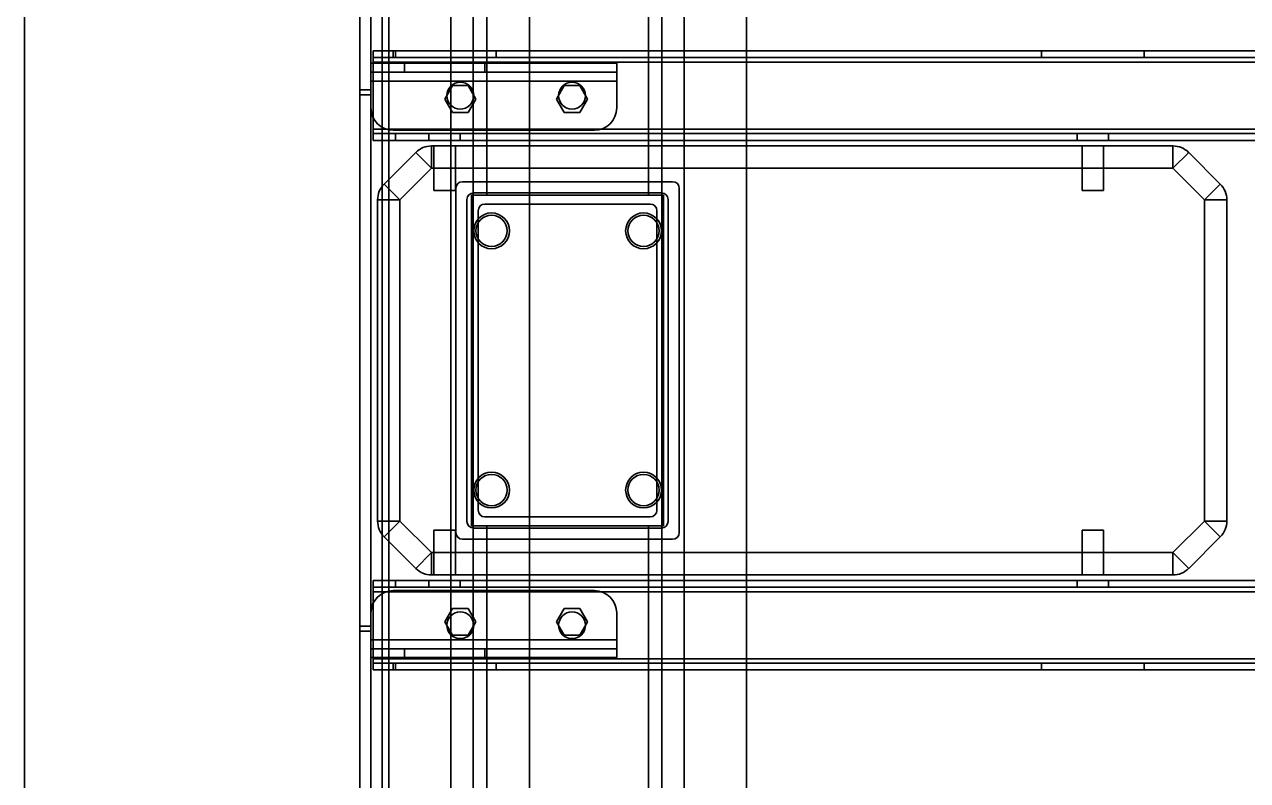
# Model space of a CAD drawing. Header units: millimetres. Extents: x -431 to 3717, y -325 to 2729.
# Drawn here: x 0 to 273.7, y 206 to 375.2 of the extents above; entities that cross this region are included whole.
import ezdxf

# ---------------------------------------------------------------- set-up
doc = ezdxf.new("R2010")
doc.units = ezdxf.units.MM

msp = doc.modelspace()

# ---------------------------------------------------------------- linework, layer by layer
at = {"color": 7, "linetype": 'Continuous', "lineweight": 35}
for p, q in [((0.02, 575), (0.02, 25)), ((0.02, 575), (0.02, 25)), ((75.02, 550), (75.02, 50)), ((77.52, 550), (77.52, 50)), ((80.02, 550), (80.02, 50)), ((80.02, 550), (80.02, 50)), ((75.02, 541.15), (75.02, 360.57)), ((77.52, 360.57), (77.52, 541.15)), ((113.02, 540), (113.02, 60)), ((113.02, 540), (113.02, 60)), ((103.43, 337), (103.43, 538.06)), ((103.43, 337), (103.43, 538.06)), ((139.6, 337), (139.6, 538.06)), ((139.6, 337), (139.6, 538.06)), ((95.43, 67.83), (95.43, 532.17)), ((100.43, 337), (100.43, 532.17)), ((142.6, 337), (142.6, 532.17)), ((147.6, 67.83), (147.6, 532.17)), ((81.52, 101.92), (81.52, 498.08)), ((81.52, 101.92), (81.52, 498.08)), ((95.43, 101.2), (95.43, 498.8)), ((100.43, 101.2), (100.43, 498.8)), ((142.6, 101.2), (142.6, 498.8)), ((147.6, 101.2), (147.6, 498.8)), ((161.52, 101.92), (161.52, 498.08)), ((161.52, 101.92), (161.52, 498.08)), ((78.02, 366.75), (78.02, 369.25)), ((78.02, 367.75), (78.02, 369.25)), ((1422.02, 369.25), (78.02, 369.25)), ((78.02, 369.25), (83.02, 369.25)), ((1422.02, 367.75), (78.02, 367.75)), ((78.02, 366.75), (78.02, 367.75)), ((83.02, 367.75), (78.02, 367.75)), ((78.02, 351.75), (78.02, 366.75)), ((1422.02, 366.75), (78.02, 366.75)), ((1422.02, 366.75), (78.02, 366.75)), ((78.02, 351.75), (78.02, 366.75)), ((82.52, 369.25), (82.52, 367.75)), ((82.52, 369.25), (105.52, 369.25)), ((82.52, 367.75), (105.52, 367.75)), ((113.02, 369.25), (83.02, 369.25)), ((83.02, 369.25), (83.02, 367.75)), ((83.02, 367.75), (113.02, 367.75)), ((105.52, 367.75), (105.52, 369.25)), ((113.02, 367.75), (113.02, 369.25)), ((1387.02, 369.25), (113.02, 369.25)), ((113.02, 369.25), (113.02, 366.75)), ((1387.02, 367.75), (113.02, 367.75)), ((113.02, 367.75), (113.02, 366.75)), ((1387.02, 366.75), (113.02, 366.75)), ((1387.02, 366.75), (113.02, 366.75)), ((113.02, 366.75), (113.02, 351.75)), ((113.02, 351.75), (113.02, 366.75)), ((227.52, 369.25), (227.52, 367.75)), ((227.52, 369.25), (250.52, 369.25)), ((227.52, 367.75), (250.52, 367.75)), ((250.52, 367.75), (250.52, 369.25)), ((77.52, 366.5), (77.52, 364.5)), ((77.52, 364.5), (77.52, 366.5)), ((77.52, 362.5), (77.52, 366.5)), ((132.52, 366.5), (77.52, 366.5)), ((77.52, 366.5), (77.52, 362.5)), ((132.52, 366.5), (77.52, 366.5)), ((132.52, 364.5), (77.52, 364.5)), ((132.52, 364.5), (77.52, 364.5)), ((77.52, 362.5), (77.52, 364.5)), ((77.52, 364.5), (77.52, 362.5)), ((85.02, 366.5), (85.02, 364.5)), ((85.02, 366.5), (103.02, 366.5)), ((103.02, 364.5), (85.02, 364.5)), ((103.02, 364.5), (103.02, 366.5)), ((132.52, 362.5), (132.52, 366.5)), ((132.52, 366.5), (132.52, 364.5)), ((132.52, 364.5), (132.52, 366.5)), ((132.52, 366.5), (132.52, 362.5)), ((132.52, 362.5), (132.52, 364.5)), ((132.52, 364.5), (132.52, 362.5)), ((77.52, 362.5), (77.52, 356.5)), ((77.52, 362.5), (77.52, 356.5)), ((132.52, 362.5), (77.52, 362.5)), ((132.52, 362.5), (77.52, 362.5)), ((132.52, 362.5), (77.52, 362.5)), ((77.52, 356.5), (77.52, 362.5)), ((132.52, 362.5), (77.52, 362.5)), ((77.52, 356.5), (77.52, 362.5)), ((95.78, 361.5), (94.05, 358.5)), ((94.05, 358.5), (95.78, 361.5)), ((99.25, 361.5), (95.78, 361.5)), ((95.78, 361.5), (99.25, 361.5)), ((100.98, 358.5), (99.25, 361.5)), ((99.25, 361.5), (100.98, 358.5)), ((120.78, 361.5), (119.05, 358.5)), ((119.05, 358.5), (120.78, 361.5)), ((124.25, 361.5), (120.78, 361.5)), ((120.78, 361.5), (124.25, 361.5)), ((125.98, 358.5), (124.25, 361.5)), ((124.25, 361.5), (125.98, 358.5)), ((132.52, 356.5), (132.52, 362.5)), ((132.52, 362.5), (132.52, 356.5)), ((132.52, 362.5), (132.52, 356.5)), ((132.52, 356.5), (132.52, 362.5)), ((75.02, 360.57), (75.02, 359.42)), ((77.52, 360.57), (75.02, 360.57)), ((75.02, 359.42), (75.02, 240.58)), ((75.02, 359.42), (77.52, 359.42)), ((77.52, 359.42), (77.52, 360.57)), ((77.52, 359.42), (77.52, 240.58)), ((94.05, 358.5), (95.78, 355.5)), ((95.78, 355.5), (94.05, 358.5)), ((99.25, 355.5), (100.98, 358.5)), ((100.98, 358.5), (99.25, 355.5)), ((119.05, 358.5), (120.78, 355.5)), ((120.78, 355.5), (119.05, 358.5)), ((124.25, 355.5), (125.98, 358.5)), ((125.98, 358.5), (124.25, 355.5)), ((95.78, 355.5), (99.25, 355.5)), ((99.25, 355.5), (95.78, 355.5)), ((120.78, 355.5), (124.25, 355.5)), ((124.25, 355.5), (120.78, 355.5)), ((1422.02, 351.75), (78.02, 351.75)), ((78.02, 350.75), (78.02, 351.75)), ((1422.02, 351.75), (78.02, 351.75)), ((78.02, 349.25), (78.02, 351.75)), ((1422.02, 350.75), (78.02, 350.75)), ((78.02, 350.75), (83.02, 350.75)), ((78.02, 349.25), (78.02, 350.75)), ((127.52, 351.5), (82.52, 351.5)), ((127.52, 351.5), (82.52, 351.5)), ((127.52, 351.5), (82.52, 351.5)), ((127.52, 351.5), (82.52, 351.5)), ((113.02, 350.75), (83.02, 350.75)), ((83.02, 350.75), (83.02, 349.25)), ((90.52, 350.75), (90.52, 349.25)), ((90.52, 350.75), (97.51, 350.75)), ((97.52, 349.25), (97.52, 350.75)), ((1387.02, 351.75), (113.02, 351.75)), ((113.02, 351.75), (113.02, 349.25)), ((1387.02, 351.75), (113.02, 351.75)), ((113.02, 351.75), (113.02, 350.75)), ((1387.02, 350.75), (113.02, 350.75)), ((113.02, 349.25), (113.02, 350.75)), ((235.52, 350.75), (235.52, 349.25)), ((235.52, 350.75), (242.51, 350.75)), ((242.52, 349.25), (242.52, 350.75)), ((83.02, 349.25), (78.02, 349.25)), ((1422.02, 349.25), (78.02, 349.25)), ((113.02, 349.25), (83.02, 349.25)), ((90.52, 349.25), (97.51, 349.25)), ((256.94, 348), (91.09, 348)), ((91.09, 348), (91.09, 343)), ((256.94, 348), (91.09, 348)), ((91.62, 348), (91.62, 338)), ((91.62, 348), (96.41, 348)), ((96.42, 338), (96.42, 348)), ((1387.02, 349.25), (113.02, 349.25)), ((235.52, 349.25), (242.51, 349.25)), ((236.62, 348), (236.62, 338)), ((236.62, 348), (241.41, 348)), ((241.42, 338), (241.42, 348)), ((256.94, 348), (256.94, 343)), ((87.55, 346.54), (80.48, 339.46)), ((87.55, 346.54), (80.48, 339.46)), ((87.55, 346.54), (91.09, 343)), ((260.48, 346.54), (256.94, 343)), ((267.55, 339.46), (260.48, 346.54)), ((267.55, 339.46), (260.48, 346.54)), ((84.02, 335.93), (91.09, 343)), ((91.09, 343), (256.94, 343)), ((256.94, 343), (264.02, 335.93)), ((84.02, 335.93), (80.48, 339.46)), ((145.02, 340), (98.02, 340)), ((145.02, 340), (98.02, 340)), ((267.55, 339.46), (264.02, 335.93)), ((91.62, 338), (96.41, 338)), ((96.52, 338.5), (96.52, 261.5)), ((96.52, 338.5), (96.52, 261.5)), ((100.02, 337), (103.43, 337)), ((100.02, 263), (100.02, 337)), ((100.02, 263), (100.02, 337)), ((100.02, 337), (100.43, 337)), ((100.43, 337), (103.43, 337)), ((100.43, 337), (100.43, 263)), ((142.52, 337.5), (100.52, 337.5)), ((142.52, 337.5), (100.52, 337.5)), ((103.43, 337), (139.6, 337)), ((103.43, 337), (139.6, 337)), ((139.6, 337), (143.02, 337)), ((139.6, 337), (142.6, 337)), ((142.6, 263), (142.6, 337)), ((142.6, 337), (143.02, 337)), ((143.02, 337), (143.02, 263)), ((143.02, 337), (143.02, 263)), ((146.52, 261.5), (146.52, 338.5)), ((146.52, 261.5), (146.52, 338.5)), ((236.62, 338), (241.41, 338)), ((79.02, 335.93), (79.02, 264.07)), ((84.02, 335.93), (79.02, 335.93)), ((79.02, 335.93), (79.02, 264.07)), ((84.02, 264.07), (84.02, 335.93)), ((99.02, 336), (99.02, 264)), ((99.02, 336), (99.02, 264)), ((140.02, 335), (103.02, 335)), ((140.02, 335), (103.02, 335)), ((144.02, 264), (144.02, 336)), ((144.02, 264), (144.02, 336)), ((264.02, 335.93), (264.02, 264.07)), ((269.02, 335.93), (264.02, 335.93)), ((269.02, 264.07), (269.02, 335.93)), ((269.02, 264.07), (269.02, 335.93)), ((101.52, 333.5), (101.52, 266.5)), ((101.52, 333.5), (101.52, 266.5)), ((141.52, 266.5), (141.52, 333.5)), ((141.52, 266.5), (141.52, 333.5)), ((84.02, 264.07), (79.02, 264.07)), ((84.02, 264.07), (80.48, 260.54)), ((91.09, 257), (84.02, 264.07)), ((100.43, 263), (100.02, 263)), ((103.43, 263), (100.02, 263)), ((100.43, 67.83), (100.43, 263)), ((103.43, 263), (100.43, 263)), ((103.02, 265), (140.02, 265)), ((103.02, 265), (140.02, 265)), ((103.43, 61.94), (103.43, 263)), ((139.6, 263), (103.43, 263)), ((103.43, 61.94), (103.43, 263)), ((139.6, 263), (103.43, 263)), ((142.6, 263), (139.6, 263)), ((139.6, 61.94), (139.6, 263)), ((139.6, 61.94), (139.6, 263)), ((143.02, 263), (139.6, 263)), ((142.6, 67.83), (142.6, 263)), ((143.02, 263), (142.6, 263)), ((264.02, 264.07), (256.94, 257)), ((267.55, 260.54), (264.02, 264.07)), ((269.02, 264.07), (264.02, 264.07)), ((80.48, 260.54), (87.55, 253.46)), ((80.48, 260.54), (87.55, 253.46)), ((91.62, 262), (91.62, 252)), ((91.62, 262), (96.41, 262)), ((96.42, 252), (96.42, 262)), ((98.02, 260), (145.02, 260)), ((98.02, 260), (145.02, 260)), ((100.52, 262.5), (142.52, 262.5)), ((100.52, 262.5), (142.52, 262.5)), ((236.62, 262), (236.62, 252)), ((236.62, 262), (241.41, 262)), ((241.42, 252), (241.42, 262)), ((260.48, 253.46), (267.55, 260.54)), ((260.48, 253.46), (267.55, 260.54)), ((91.09, 257), (87.55, 253.46)), ((256.94, 257), (91.09, 257)), ((91.09, 257), (91.09, 252)), ((256.94, 257), (256.94, 252)), ((256.94, 257), (260.48, 253.46)), ((91.09, 252), (256.94, 252)), ((91.09, 252), (256.94, 252)), ((91.62, 252), (96.41, 252)), ((236.62, 252), (241.41, 252)), ((78.02, 249.25), (78.02, 250.75)), ((78.02, 250.75), (78.02, 248.25)), ((78.02, 250.75), (83.02, 250.75)), ((78.02, 250.75), (1422.02, 250.75)), ((83.02, 249.25), (78.02, 249.25)), ((78.02, 249.25), (1422.02, 249.25)), ((78.02, 249.25), (78.02, 248.25)), ((83.02, 250.75), (113.02, 250.75)), ((83.02, 250.75), (83.02, 249.25)), ((83.02, 249.25), (113.02, 249.25)), ((90.52, 250.75), (90.52, 249.25)), ((97.51, 250.75), (90.52, 250.75)), ((97.51, 249.25), (90.52, 249.25)), ((97.52, 249.25), (97.52, 250.75)), ((113.02, 250.75), (1387.02, 250.75)), ((113.02, 250.75), (113.02, 248.25)), ((113.02, 250.75), (113.02, 249.25)), ((113.02, 249.25), (1387.02, 249.25)), ((113.02, 249.25), (113.02, 248.25)), ((235.52, 250.75), (235.52, 249.25)), ((242.51, 250.75), (235.52, 250.75)), ((242.51, 249.25), (235.52, 249.25)), ((242.52, 249.25), (242.52, 250.75)), ((78.02, 248.25), (78.02, 233.25)), ((78.02, 248.25), (1422.02, 248.25)), ((78.02, 248.25), (78.02, 233.25)), ((78.02, 248.25), (1422.02, 248.25)), ((127.52, 248.5), (82.52, 248.5)), ((127.52, 248.5), (82.52, 248.5)), ((127.52, 248.5), (82.52, 248.5)), ((127.52, 248.5), (82.52, 248.5)), ((113.02, 248.25), (1387.02, 248.25)), ((113.02, 248.25), (1387.02, 248.25)), ((113.02, 248.25), (113.02, 233.25)), ((113.02, 248.25), (113.02, 233.25)), ((95.78, 244.5), (94.05, 241.5)), ((94.05, 241.5), (95.78, 244.5)), ((99.25, 244.5), (95.78, 244.5)), ((95.78, 244.5), (99.25, 244.5)), ((100.98, 241.5), (99.25, 244.5)), ((99.25, 244.5), (100.98, 241.5)), ((119.05, 241.5), (120.78, 244.5)), ((120.78, 244.5), (119.05, 241.5)), ((120.78, 244.5), (124.25, 244.5)), ((124.25, 244.5), (120.78, 244.5)), ((124.25, 244.5), (125.98, 241.5)), ((125.98, 241.5), (124.25, 244.5)), ((77.52, 237.5), (77.52, 243.5)), ((77.52, 237.5), (77.52, 243.5)), ((77.52, 243.5), (77.52, 237.5)), ((77.52, 243.5), (77.52, 237.5)), ((94.05, 241.5), (95.78, 238.5)), ((95.78, 238.5), (94.05, 241.5)), ((99.25, 238.5), (100.98, 241.5)), ((100.98, 241.5), (99.25, 238.5)), ((119.05, 241.5), (120.78, 238.5)), ((120.78, 238.5), (119.05, 241.5)), ((124.25, 238.5), (125.98, 241.5)), ((125.98, 241.5), (124.25, 238.5)), ((132.52, 243.5), (132.52, 237.5)), ((132.52, 237.5), (132.52, 243.5)), ((132.52, 237.5), (132.52, 243.5)), ((132.52, 243.5), (132.52, 237.5)), ((75.02, 240.58), (75.02, 239.43)), ((77.52, 240.58), (75.02, 240.58)), ((75.02, 239.43), (75.02, 58.85)), ((75.02, 239.43), (77.52, 239.43)), ((77.52, 239.43), (77.52, 240.58)), ((77.52, 58.85), (77.52, 239.43)), ((95.78, 238.5), (99.25, 238.5)), ((99.25, 238.5), (95.78, 238.5)), ((120.78, 238.5), (124.25, 238.5)), ((124.25, 238.5), (120.78, 238.5)), ((132.52, 237.5), (77.52, 237.5)), ((77.52, 235.5), (77.52, 237.5)), ((77.52, 237.5), (77.52, 235.5)), ((132.52, 237.5), (77.52, 237.5)), ((132.52, 237.5), (77.52, 237.5)), ((132.52, 237.5), (77.52, 237.5)), ((77.52, 237.5), (77.52, 233.5)), ((77.52, 233.5), (77.52, 237.5)), ((77.52, 233.5), (77.52, 235.5)), ((132.52, 235.5), (77.52, 235.5)), ((132.52, 235.5), (77.52, 235.5)), ((77.52, 235.5), (77.52, 233.5)), ((85.02, 235.5), (85.02, 233.5)), ((103.02, 235.5), (85.02, 235.5)), ((103.02, 233.5), (103.02, 235.5)), ((132.52, 237.5), (132.52, 233.5)), ((132.52, 233.5), (132.52, 237.5)), ((132.52, 237.5), (132.52, 235.5)), ((132.52, 235.5), (132.52, 237.5)), ((132.52, 235.5), (132.52, 233.5)), ((132.52, 233.5), (132.52, 235.5)), ((132.52, 233.5), (77.52, 233.5)), ((132.52, 233.5), (77.52, 233.5)), ((78.02, 233.25), (78.02, 230.75)), ((78.02, 233.25), (1422.02, 233.25)), ((78.02, 233.25), (78.02, 232.25)), ((78.02, 233.25), (1422.02, 233.25)), ((85.02, 233.5), (103.02, 233.5)), ((113.02, 233.25), (1387.02, 233.25)), ((113.02, 233.25), (113.02, 230.75)), ((113.02, 233.25), (1387.02, 233.25)), ((113.02, 233.25), (113.02, 232.25)), ((78.02, 230.75), (78.02, 232.25)), ((78.02, 232.25), (1422.02, 232.25)), ((78.02, 232.25), (83.02, 232.25)), ((83.02, 230.75), (78.02, 230.75)), ((78.02, 230.75), (1422.02, 230.75)), ((82.52, 232.25), (82.52, 230.75)), ((105.52, 232.25), (82.52, 232.25)), ((82.52, 230.75), (105.52, 230.75)), ((113.02, 232.25), (83.02, 232.25)), ((83.02, 232.25), (83.02, 230.75)), ((83.02, 230.75), (113.02, 230.75)), ((105.52, 230.75), (105.52, 232.25)), ((113.02, 232.25), (1387.02, 232.25)), ((113.02, 232.25), (113.02, 230.75)), ((113.02, 230.75), (1387.02, 230.75)), ((227.52, 232.25), (227.52, 230.75)), ((250.52, 232.25), (227.52, 232.25)), ((227.52, 230.75), (250.52, 230.75)), ((250.52, 230.75), (250.52, 232.25))]:
    msp.add_line(p, q, dxfattribs=at)
for centre, radius in [((97.52, 359.25), 3), ((97.52, 359.25), 3), ((122.52, 359.25), 3), ((122.52, 359.25), 3), ((104.52, 329), 4), ((104.52, 329), 4), ((104.52, 329), 3.5), ((104.52, 329), 3.5), ((138.52, 329), 4), ((138.52, 329), 4), ((138.52, 329), 3.5), ((138.52, 329), 3.5), ((104.52, 271), 4), ((104.52, 271), 4), ((104.52, 271), 3.5), ((104.52, 271), 3.5), ((138.52, 271), 4), ((138.52, 271), 4), ((138.52, 271), 3.5), ((138.52, 271), 3.5), ((97.52, 240.75), 3), ((97.52, 240.75), 3), ((122.52, 240.75), 3), ((122.52, 240.75), 3)]:
    msp.add_circle(centre, radius, dxfattribs=at)
for centre, radius, start, end in [((82.52, 356.5), 5, 180, 270), ((82.52, 356.5), 5, 180, 270), ((82.52, 356.5), 5, 180, 270), ((82.52, 356.5), 5, 180, 270), ((127.52, 356.5), 5, 270, 0), ((127.52, 356.5), 5, 270, 0), ((127.52, 356.5), 5, 270, 0), ((127.52, 356.5), 5, 270, 0), ((91.09, 343), 5, 90, 135), ((91.09, 343), 5, 90, 135), ((256.94, 343), 5, 45, 90), ((256.94, 343), 5, 45, 90), ((84.02, 335.93), 5, 135, 180), ((84.02, 335.93), 5, 135, 180), ((98.02, 338.5), 1.5, 90, 180), ((98.02, 338.5), 1.5, 90, 180), ((145.02, 338.5), 1.5, 0, 90), ((145.02, 338.5), 1.5, 0, 90), ((264.02, 335.93), 5, 0, 45), ((264.02, 335.93), 5, 0, 45), ((100.52, 336), 1.5, 90, 180), ((100.52, 336), 1.5, 90, 180), ((142.52, 336), 1.5, 0, 90), ((142.52, 336), 1.5, 0, 90), ((103.02, 333.5), 1.5, 90, 180), ((103.02, 333.5), 1.5, 90, 180), ((140.02, 333.5), 1.5, 0, 90), ((140.02, 333.5), 1.5, 0, 90), ((103.02, 266.5), 1.5, 180, 270), ((103.02, 266.5), 1.5, 180, 270), ((140.02, 266.5), 1.5, 270, 0), ((140.02, 266.5), 1.5, 270, 0), ((84.02, 264.07), 5, 180, 225), ((84.02, 264.07), 5, 180, 225), ((100.52, 264), 1.5, 180, 270), ((100.52, 264), 1.5, 180, 270), ((142.52, 264), 1.5, 270, 0), ((142.52, 264), 1.5, 270, 0), ((264.02, 264.07), 5, 315, 0), ((264.02, 264.07), 5, 315, 0), ((98.02, 261.5), 1.5, 180, 270), ((98.02, 261.5), 1.5, 180, 270), ((145.02, 261.5), 1.5, 270, 0), ((145.02, 261.5), 1.5, 270, 0), ((91.09, 257), 5, 225, 270), ((91.09, 257), 5, 225, 270), ((256.94, 257), 5, 270, 315), ((256.94, 257), 5, 270, 315), ((82.52, 243.5), 5, 90, 180), ((82.52, 243.5), 5, 90, 180), ((82.52, 243.5), 5, 90, 180), ((82.52, 243.5), 5, 90, 180), ((127.52, 243.5), 5, 0, 90), ((127.52, 243.5), 5, 0, 90), ((127.52, 243.5), 5, 0, 90), ((127.52, 243.5), 5, 0, 90)]:
    msp.add_arc(centre, radius, start, end, dxfattribs=at)

doc.saveas('drawing.dxf')
